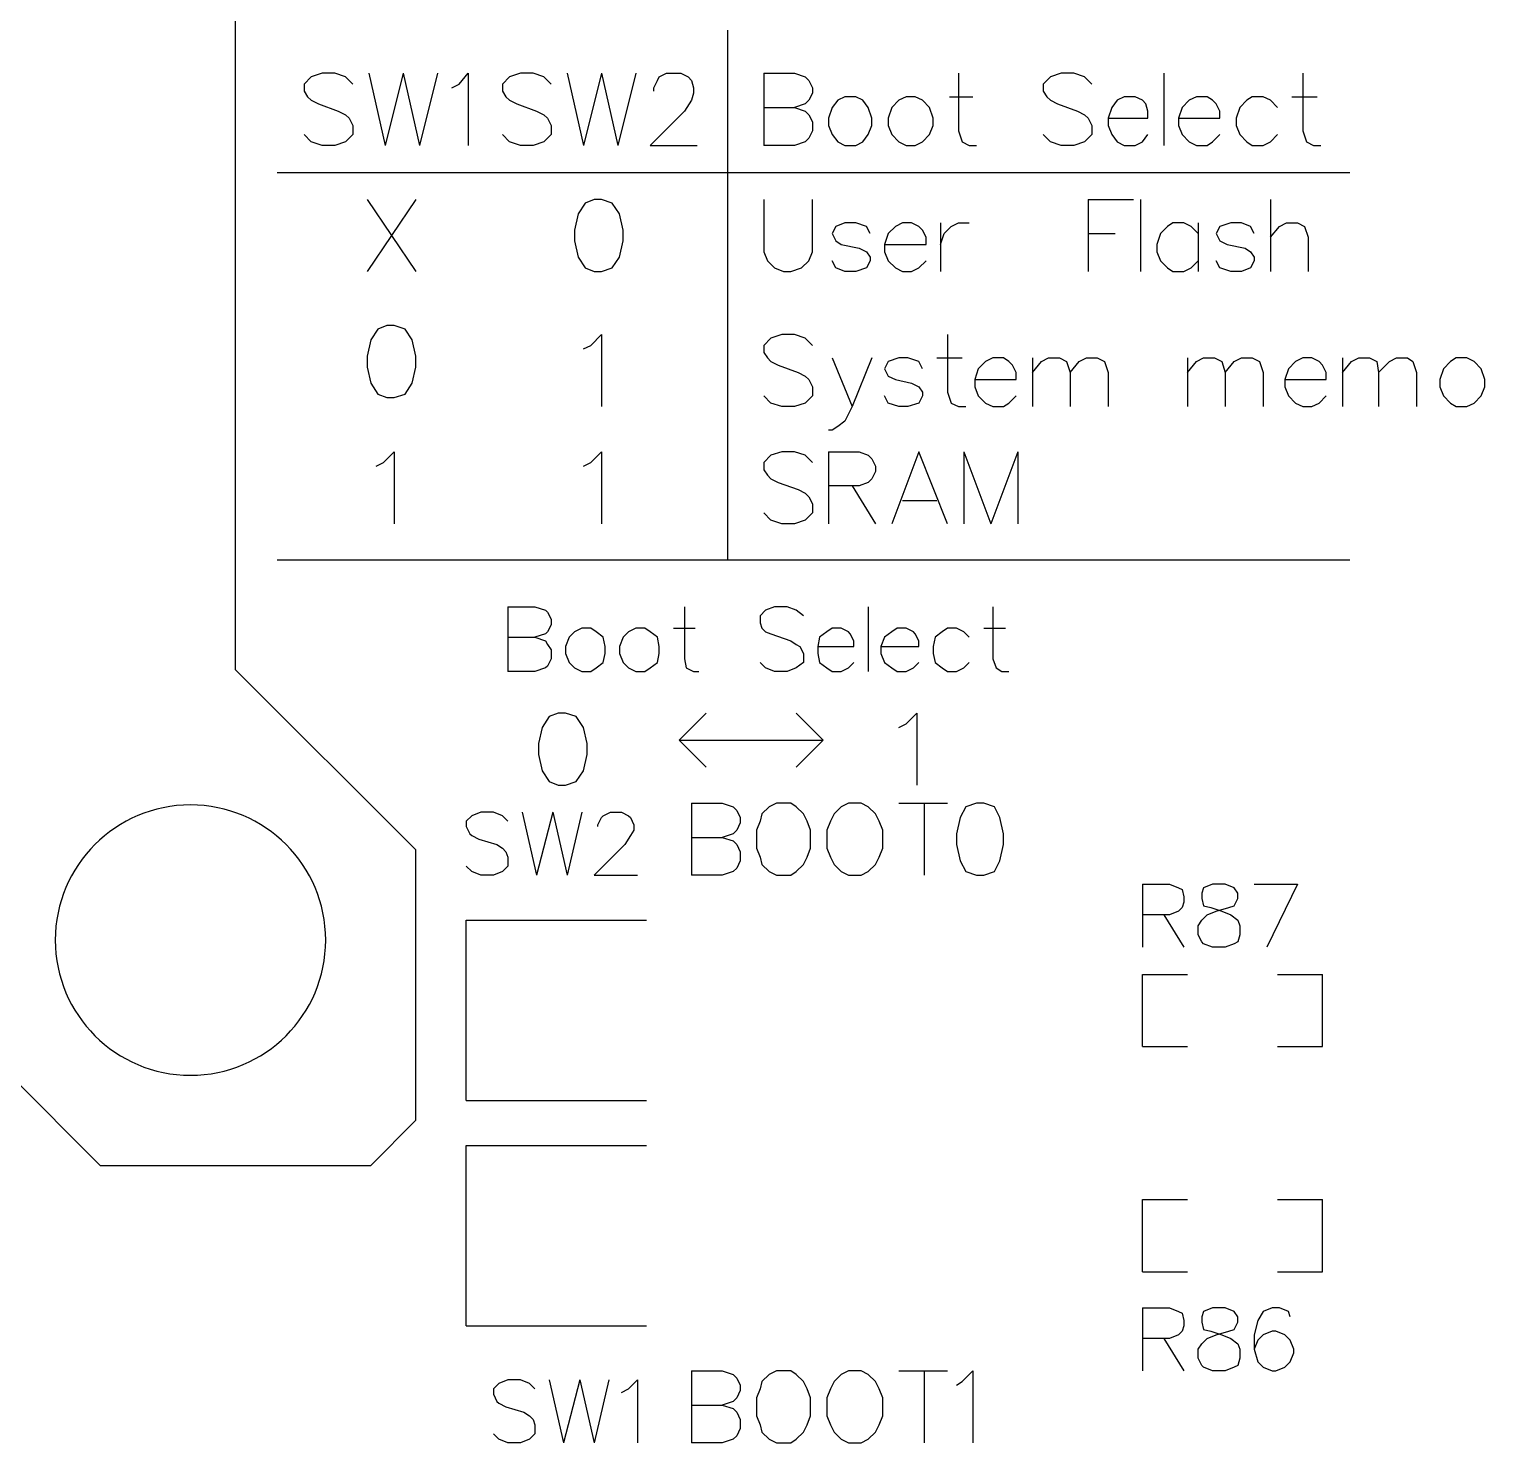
# Model space of a CAD drawing. Extents: x 38.11 to 42.78, y 50.2 to 57.
# Drawn here: x 40.632 to 41.44, y 53.785 to 54.57 of the extents above; entities that cross this region are included whole.
import ezdxf

# ---------------------------------------------------------------- set-up
doc = ezdxf.new("R2010")
doc.units = 0
doc.layers.add('gto', color=1, linetype='CONTINUOUS')

msp = doc.modelspace()

# ---------------------------------------------------------------- linework, layer by layer
at = {"layer": 'gto', "color": 1}
for points in [[(40.747, 54.214), (40.747, 54.764)], [(41.02, 54.275), (41.02, 54.569)], [(40.812, 54.539), (40.808, 54.543), (40.802, 54.545), (40.795, 54.545), (40.789, 54.543), (40.785, 54.539), (40.785, 54.535), (40.787, 54.532), (40.789, 54.53), (40.793, 54.528), (40.804, 54.524), (40.808, 54.522), (40.81, 54.52), (40.812, 54.516), (40.812, 54.511), (40.808, 54.507), (40.802, 54.505), (40.795, 54.505), (40.789, 54.507), (40.785, 54.511)], [(40.821, 54.545), (40.83, 54.505)], [(40.84, 54.545), (40.83, 54.505)], [(40.84, 54.545), (40.849, 54.505)], [(40.859, 54.545), (40.849, 54.505)], [(40.867, 54.537), (40.871, 54.539), (40.876, 54.545), (40.876, 54.505)], [(40.922, 54.539), (40.918, 54.543), (40.912, 54.545), (40.905, 54.545), (40.899, 54.543), (40.895, 54.539), (40.895, 54.535), (40.897, 54.532), (40.899, 54.53), (40.903, 54.528), (40.914, 54.524), (40.918, 54.522), (40.92, 54.52), (40.922, 54.516), (40.922, 54.511), (40.918, 54.507), (40.912, 54.505), (40.905, 54.505), (40.899, 54.507), (40.895, 54.511)], [(40.931, 54.545), (40.94, 54.505)], [(40.95, 54.545), (40.94, 54.505)], [(40.95, 54.545), (40.959, 54.505)], [(40.969, 54.545), (40.959, 54.505)], [(40.979, 54.535), (40.979, 54.537), (40.981, 54.541), (40.982, 54.543), (40.986, 54.545), (40.994, 54.545), (40.998, 54.543), (41, 54.541), (41.001, 54.537), (41.001, 54.534), (41, 54.53), (40.996, 54.524), (40.977, 54.505), (41.003, 54.505)], [(41.04, 54.545), (41.04, 54.505)], [(41.04, 54.545), (41.057, 54.545), (41.063, 54.543), (41.065, 54.541), (41.067, 54.537), (41.067, 54.534), (41.065, 54.53), (41.063, 54.528), (41.057, 54.526)], [(41.148, 54.545), (41.148, 54.513), (41.15, 54.507), (41.154, 54.505), (41.158, 54.505)], [(41.222, 54.539), (41.218, 54.543), (41.212, 54.545), (41.205, 54.545), (41.199, 54.543), (41.195, 54.539), (41.195, 54.535), (41.197, 54.532), (41.199, 54.53), (41.203, 54.528), (41.214, 54.524), (41.218, 54.522), (41.22, 54.52), (41.222, 54.516), (41.222, 54.511), (41.218, 54.507), (41.212, 54.505), (41.205, 54.505), (41.199, 54.507), (41.195, 54.511)], [(41.262, 54.545), (41.262, 54.505)], [(41.339, 54.545), (41.339, 54.513), (41.341, 54.507), (41.345, 54.505), (41.349, 54.505)], [(41.085, 54.532), (41.081, 54.53), (41.078, 54.526), (41.076, 54.52), (41.076, 54.516), (41.078, 54.511), (41.081, 54.507), (41.085, 54.505), (41.091, 54.505), (41.095, 54.507), (41.098, 54.511), (41.1, 54.516), (41.1, 54.52), (41.098, 54.526), (41.095, 54.53), (41.091, 54.532), (41.085, 54.532)], [(41.119, 54.532), (41.115, 54.53), (41.111, 54.526), (41.109, 54.52), (41.109, 54.516), (41.111, 54.511), (41.115, 54.507), (41.119, 54.505), (41.124, 54.505), (41.128, 54.507), (41.132, 54.511), (41.134, 54.516), (41.134, 54.52), (41.132, 54.526), (41.128, 54.53), (41.124, 54.532), (41.119, 54.532)], [(41.143, 54.532), (41.156, 54.532)], [(41.231, 54.52), (41.253, 54.52), (41.253, 54.524), (41.252, 54.528), (41.25, 54.53), (41.246, 54.532), (41.24, 54.532), (41.236, 54.53), (41.233, 54.526), (41.231, 54.52), (41.231, 54.516), (41.233, 54.511), (41.236, 54.507), (41.24, 54.505), (41.246, 54.505), (41.25, 54.507), (41.253, 54.511)], [(41.27, 54.52), (41.293, 54.52), (41.293, 54.524), (41.291, 54.528), (41.289, 54.53), (41.286, 54.532), (41.28, 54.532), (41.276, 54.53), (41.272, 54.526), (41.27, 54.52), (41.27, 54.516), (41.272, 54.511), (41.276, 54.507), (41.28, 54.505), (41.286, 54.505), (41.289, 54.507), (41.293, 54.511)], [(41.325, 54.526), (41.321, 54.53), (41.317, 54.532), (41.311, 54.532), (41.308, 54.53), (41.304, 54.526), (41.302, 54.52), (41.302, 54.516), (41.304, 54.511), (41.308, 54.507), (41.311, 54.505), (41.317, 54.505), (41.321, 54.507), (41.325, 54.511)], [(41.333, 54.532), (41.347, 54.532)], [(41.04, 54.526), (41.057, 54.526), (41.063, 54.524), (41.065, 54.522), (41.067, 54.518), (41.067, 54.513), (41.065, 54.509), (41.063, 54.507), (41.057, 54.505), (41.04, 54.505)], [(40.77, 54.49), (41.365, 54.49)], [(40.82, 54.475), (40.847, 54.435)], [(40.847, 54.475), (40.82, 54.435)], [(40.946, 54.475), (40.941, 54.473), (40.937, 54.467), (40.935, 54.458), (40.935, 54.452), (40.937, 54.443), (40.941, 54.437), (40.946, 54.435), (40.95, 54.435), (40.956, 54.437), (40.96, 54.443), (40.962, 54.452), (40.962, 54.458), (40.96, 54.467), (40.956, 54.473), (40.95, 54.475), (40.946, 54.475)], [(41.04, 54.475), (41.04, 54.446), (41.042, 54.441), (41.046, 54.437), (41.051, 54.435), (41.055, 54.435), (41.061, 54.437), (41.065, 54.441), (41.067, 54.446), (41.067, 54.475)], [(41.22, 54.475), (41.22, 54.435)], [(41.22, 54.475), (41.245, 54.475)], [(41.249, 54.475), (41.249, 54.435)], [(41.321, 54.475), (41.321, 54.435)], [(41.099, 54.456), (41.097, 54.46), (41.091, 54.462), (41.085, 54.462), (41.08, 54.46), (41.078, 54.456), (41.08, 54.452), (41.083, 54.45), (41.093, 54.448), (41.097, 54.446), (41.099, 54.443), (41.099, 54.441), (41.097, 54.437), (41.091, 54.435), (41.085, 54.435), (41.08, 54.437), (41.078, 54.441)], [(41.107, 54.45), (41.13, 54.45), (41.13, 54.454), (41.128, 54.458), (41.126, 54.46), (41.122, 54.462), (41.117, 54.462), (41.113, 54.46), (41.109, 54.456), (41.107, 54.45), (41.107, 54.446), (41.109, 54.441), (41.113, 54.437), (41.117, 54.435), (41.122, 54.435), (41.126, 54.437), (41.13, 54.441)], [(41.138, 54.462), (41.138, 54.435)], [(41.138, 54.45), (41.14, 54.456), (41.144, 54.46), (41.148, 54.462), (41.154, 54.462)], [(41.281, 54.456), (41.277, 54.46), (41.273, 54.462), (41.267, 54.462), (41.264, 54.46), (41.26, 54.456), (41.258, 54.45), (41.258, 54.446), (41.26, 54.441), (41.264, 54.437), (41.267, 54.435), (41.273, 54.435), (41.277, 54.437), (41.281, 54.441)], [(41.281, 54.462), (41.281, 54.435)], [(41.312, 54.456), (41.31, 54.46), (41.305, 54.462), (41.299, 54.462), (41.293, 54.46), (41.291, 54.456), (41.293, 54.452), (41.297, 54.45), (41.307, 54.448), (41.31, 54.446), (41.312, 54.443), (41.312, 54.441), (41.31, 54.437), (41.305, 54.435), (41.299, 54.435), (41.293, 54.437), (41.291, 54.441)], [(41.321, 54.454), (41.326, 54.46), (41.33, 54.462), (41.336, 54.462), (41.34, 54.46), (41.342, 54.454), (41.342, 54.435)], [(41.22, 54.456), (41.235, 54.456)], [(40.831, 54.405), (40.826, 54.403), (40.822, 54.397), (40.82, 54.388), (40.82, 54.382), (40.822, 54.373), (40.826, 54.367), (40.831, 54.365), (40.835, 54.365), (40.841, 54.367), (40.845, 54.373), (40.847, 54.382), (40.847, 54.388), (40.845, 54.397), (40.841, 54.403), (40.835, 54.405), (40.831, 54.405)], [(40.94, 54.392), (40.944, 54.394), (40.95, 54.4), (40.95, 54.36)], [(41.067, 54.394), (41.063, 54.398), (41.057, 54.4), (41.05, 54.4), (41.044, 54.398), (41.04, 54.394), (41.04, 54.39), (41.042, 54.387), (41.044, 54.385), (41.048, 54.383), (41.059, 54.379), (41.063, 54.377), (41.065, 54.375), (41.067, 54.371), (41.067, 54.366), (41.063, 54.362), (41.057, 54.36), (41.05, 54.36), (41.044, 54.362), (41.04, 54.366)], [(41.142, 54.4), (41.142, 54.368), (41.144, 54.362), (41.148, 54.36), (41.152, 54.36)], [(41.1, 54.387), (41.089, 54.36), (41.085, 54.352), (41.081, 54.349), (41.078, 54.347), (41.076, 54.347)], [(41.078, 54.387), (41.089, 54.36)], [(41.128, 54.381), (41.126, 54.385), (41.12, 54.387), (41.115, 54.387), (41.109, 54.385), (41.107, 54.381), (41.109, 54.377), (41.113, 54.375), (41.122, 54.373), (41.126, 54.371), (41.128, 54.368), (41.128, 54.366), (41.126, 54.362), (41.12, 54.36), (41.115, 54.36), (41.109, 54.362), (41.107, 54.366)], [(41.136, 54.387), (41.15, 54.387)], [(41.157, 54.375), (41.18, 54.375), (41.18, 54.379), (41.178, 54.383), (41.176, 54.385), (41.173, 54.387), (41.167, 54.387), (41.163, 54.385), (41.159, 54.381), (41.157, 54.375), (41.157, 54.371), (41.159, 54.366), (41.163, 54.362), (41.167, 54.36), (41.173, 54.36), (41.176, 54.362), (41.18, 54.366)], [(41.189, 54.387), (41.189, 54.36)], [(41.189, 54.379), (41.194, 54.385), (41.198, 54.387), (41.204, 54.387), (41.208, 54.385), (41.21, 54.379), (41.21, 54.36)], [(41.21, 54.379), (41.215, 54.385), (41.219, 54.387), (41.225, 54.387), (41.229, 54.385), (41.231, 54.379), (41.231, 54.36)], [(41.275, 54.387), (41.275, 54.36)], [(41.275, 54.379), (41.28, 54.385), (41.284, 54.387), (41.29, 54.387), (41.294, 54.385), (41.296, 54.379), (41.296, 54.36)], [(41.296, 54.379), (41.301, 54.385), (41.305, 54.387), (41.311, 54.387), (41.315, 54.385), (41.317, 54.379), (41.317, 54.36)], [(41.329, 54.375), (41.352, 54.375), (41.352, 54.379), (41.35, 54.383), (41.348, 54.385), (41.344, 54.387), (41.339, 54.387), (41.335, 54.385), (41.331, 54.381), (41.329, 54.375), (41.329, 54.371), (41.331, 54.366), (41.335, 54.362), (41.339, 54.36), (41.344, 54.36), (41.348, 54.362), (41.352, 54.366)], [(41.361, 54.387), (41.361, 54.36)], [(41.361, 54.379), (41.366, 54.385), (41.37, 54.387), (41.376, 54.387), (41.38, 54.385), (41.381, 54.379), (41.381, 54.36)], [(41.381, 54.379), (41.387, 54.385), (41.391, 54.387), (41.397, 54.387), (41.4, 54.385), (41.402, 54.379), (41.402, 54.36)], [(41.424, 54.387), (41.421, 54.385), (41.417, 54.381), (41.415, 54.375), (41.415, 54.371), (41.417, 54.366), (41.421, 54.362), (41.424, 54.36), (41.43, 54.36), (41.434, 54.362), (41.438, 54.366), (41.44, 54.371), (41.44, 54.375), (41.438, 54.381), (41.434, 54.385), (41.43, 54.387), (41.424, 54.387)], [(40.825, 54.327), (40.829, 54.329), (40.835, 54.335), (40.835, 54.295)], [(40.94, 54.327), (40.944, 54.329), (40.95, 54.335), (40.95, 54.295)], [(41.067, 54.329), (41.063, 54.333), (41.057, 54.335), (41.05, 54.335), (41.044, 54.333), (41.04, 54.329), (41.04, 54.325), (41.042, 54.322), (41.044, 54.32), (41.048, 54.318), (41.059, 54.314), (41.063, 54.312), (41.065, 54.31), (41.067, 54.306), (41.067, 54.301), (41.063, 54.297), (41.057, 54.295), (41.05, 54.295), (41.044, 54.297), (41.04, 54.301)], [(41.076, 54.335), (41.076, 54.295)], [(41.076, 54.335), (41.093, 54.335), (41.098, 54.333), (41.1, 54.331), (41.102, 54.327), (41.102, 54.324), (41.1, 54.32), (41.098, 54.318), (41.093, 54.316), (41.076, 54.316)], [(41.142, 54.295), (41.126, 54.335), (41.111, 54.295)], [(41.151, 54.335), (41.151, 54.295)], [(41.151, 54.335), (41.166, 54.295)], [(41.181, 54.335), (41.166, 54.295)], [(41.181, 54.335), (41.181, 54.295)], [(41.089, 54.316), (41.102, 54.295)], [(41.117, 54.308), (41.136, 54.308)], [(40.77, 54.275), (41.365, 54.275)], [(40.898, 54.249), (40.898, 54.213)], [(40.898, 54.249), (40.913, 54.249), (40.919, 54.247), (40.92, 54.246), (40.922, 54.242), (40.922, 54.239), (40.92, 54.235), (40.919, 54.234), (40.913, 54.232)], [(40.996, 54.249), (40.996, 54.22), (40.997, 54.215), (41.001, 54.213), (41.004, 54.213)], [(41.062, 54.244), (41.058, 54.247), (41.053, 54.249), (41.046, 54.249), (41.041, 54.247), (41.038, 54.244), (41.038, 54.24), (41.039, 54.237), (41.041, 54.235), (41.044, 54.234), (41.055, 54.23), (41.058, 54.228), (41.06, 54.227), (41.062, 54.223), (41.062, 54.218), (41.058, 54.215), (41.053, 54.213), (41.046, 54.213), (41.041, 54.215), (41.038, 54.218)], [(41.098, 54.249), (41.098, 54.213)], [(41.167, 54.249), (41.167, 54.22), (41.169, 54.215), (41.172, 54.213), (41.176, 54.213)], [(40.898, 54.232), (40.913, 54.232), (40.919, 54.23), (40.92, 54.228), (40.922, 54.225), (40.922, 54.22), (40.92, 54.216), (40.919, 54.215), (40.913, 54.213), (40.898, 54.213)], [(40.939, 54.237), (40.935, 54.235), (40.932, 54.232), (40.93, 54.227), (40.93, 54.223), (40.932, 54.218), (40.935, 54.215), (40.939, 54.213), (40.944, 54.213), (40.947, 54.215), (40.951, 54.218), (40.952, 54.223), (40.952, 54.227), (40.951, 54.232), (40.947, 54.235), (40.944, 54.237), (40.939, 54.237)], [(40.969, 54.237), (40.965, 54.235), (40.962, 54.232), (40.96, 54.227), (40.96, 54.223), (40.962, 54.218), (40.965, 54.215), (40.969, 54.213), (40.974, 54.213), (40.977, 54.215), (40.981, 54.218), (40.982, 54.223), (40.982, 54.227), (40.981, 54.232), (40.977, 54.235), (40.974, 54.237), (40.969, 54.237)], [(40.99, 54.237), (41.002, 54.237)], [(41.07, 54.227), (41.09, 54.227), (41.09, 54.23), (41.088, 54.234), (41.087, 54.235), (41.083, 54.237), (41.078, 54.237), (41.075, 54.235), (41.071, 54.232), (41.07, 54.227), (41.07, 54.223), (41.071, 54.218), (41.075, 54.215), (41.078, 54.213), (41.083, 54.213), (41.087, 54.215), (41.09, 54.218)], [(41.105, 54.227), (41.126, 54.227), (41.126, 54.23), (41.124, 54.234), (41.123, 54.235), (41.119, 54.237), (41.114, 54.237), (41.111, 54.235), (41.107, 54.232), (41.105, 54.227), (41.105, 54.223), (41.107, 54.218), (41.111, 54.215), (41.114, 54.213), (41.119, 54.213), (41.123, 54.215), (41.126, 54.218)], [(41.154, 54.232), (41.151, 54.235), (41.147, 54.237), (41.142, 54.237), (41.139, 54.235), (41.135, 54.232), (41.134, 54.227), (41.134, 54.223), (41.135, 54.218), (41.139, 54.215), (41.142, 54.213), (41.147, 54.213), (41.151, 54.215), (41.154, 54.218)], [(41.162, 54.237), (41.174, 54.237)], [(40.747, 54.214), (40.847, 54.114)], [(40.926, 54.19), (40.921, 54.188), (40.917, 54.182), (40.915, 54.173), (40.915, 54.167), (40.917, 54.158), (40.921, 54.152), (40.926, 54.15), (40.93, 54.15), (40.936, 54.152), (40.94, 54.158), (40.942, 54.167), (40.942, 54.173), (40.94, 54.182), (40.936, 54.188), (40.93, 54.19), (40.926, 54.19)], [(40.993, 54.175), (41.008, 54.19)], [(41.058, 54.19), (41.073, 54.175)], [(41.115, 54.182), (41.119, 54.184), (41.125, 54.19), (41.125, 54.15)], [(40.993, 54.175), (41.008, 54.16)], [(40.993, 54.175), (41.073, 54.175)], [(41.058, 54.16), (41.073, 54.175)], [(40.898, 54.13), (40.895, 54.133), (40.89, 54.135), (40.883, 54.135), (40.878, 54.133), (40.875, 54.13), (40.875, 54.127), (40.877, 54.123), (40.878, 54.122), (40.882, 54.12), (40.892, 54.117), (40.895, 54.115), (40.897, 54.113), (40.898, 54.11), (40.898, 54.105), (40.895, 54.102), (40.89, 54.1), (40.883, 54.1), (40.878, 54.102), (40.875, 54.105)], [(40.906, 54.135), (40.914, 54.1)], [(40.923, 54.135), (40.914, 54.1)], [(40.923, 54.135), (40.931, 54.1)], [(40.939, 54.135), (40.931, 54.1)], [(40.948, 54.127), (40.948, 54.128), (40.95, 54.132), (40.951, 54.133), (40.955, 54.135), (40.961, 54.135), (40.965, 54.133), (40.966, 54.132), (40.968, 54.128), (40.968, 54.125), (40.966, 54.122), (40.963, 54.117), (40.946, 54.1), (40.97, 54.1)], [(41, 54.14), (41, 54.1)], [(41, 54.14), (41.017, 54.14), (41.023, 54.138), (41.025, 54.136), (41.027, 54.132), (41.027, 54.129), (41.025, 54.125), (41.023, 54.123), (41.017, 54.121)], [(41.047, 54.14), (41.043, 54.138), (41.039, 54.134), (41.038, 54.13), (41.036, 54.125), (41.036, 54.115), (41.038, 54.11), (41.039, 54.106), (41.043, 54.102), (41.047, 54.1), (41.055, 54.1), (41.058, 54.102), (41.062, 54.106), (41.064, 54.11), (41.066, 54.115), (41.066, 54.125), (41.064, 54.13), (41.062, 54.134), (41.058, 54.138), (41.055, 54.14), (41.047, 54.14)], [(41.087, 54.14), (41.083, 54.138), (41.079, 54.134), (41.077, 54.13), (41.075, 54.125), (41.075, 54.115), (41.077, 54.11), (41.079, 54.106), (41.083, 54.102), (41.087, 54.1), (41.094, 54.1), (41.098, 54.102), (41.102, 54.106), (41.104, 54.11), (41.106, 54.115), (41.106, 54.125), (41.104, 54.13), (41.102, 54.134), (41.098, 54.138), (41.094, 54.14), (41.087, 54.14)], [(41.115, 54.14), (41.142, 54.14)], [(41.129, 54.14), (41.129, 54.1)], [(41.158, 54.14), (41.152, 54.138), (41.149, 54.132), (41.147, 54.123), (41.147, 54.117), (41.149, 54.108), (41.152, 54.102), (41.158, 54.1), (41.162, 54.1), (41.168, 54.102), (41.171, 54.108), (41.173, 54.117), (41.173, 54.123), (41.171, 54.132), (41.168, 54.138), (41.162, 54.14), (41.158, 54.14)], [(41, 54.121), (41.017, 54.121), (41.023, 54.119), (41.025, 54.117), (41.027, 54.113), (41.027, 54.108), (41.025, 54.104), (41.023, 54.102), (41.017, 54.1), (41, 54.1)], [(40.847, 53.964), (40.847, 54.114)], [(41.25, 54.095), (41.25, 54.06)], [(41.25, 54.095), (41.265, 54.095), (41.27, 54.093), (41.272, 54.092), (41.273, 54.088), (41.273, 54.085), (41.272, 54.082), (41.27, 54.08), (41.265, 54.078), (41.25, 54.078)], [(41.289, 54.095), (41.284, 54.093), (41.283, 54.09), (41.283, 54.087), (41.284, 54.083), (41.288, 54.082), (41.294, 54.08), (41.299, 54.078), (41.303, 54.075), (41.304, 54.072), (41.304, 54.067), (41.303, 54.063), (41.301, 54.062), (41.296, 54.06), (41.289, 54.06), (41.284, 54.062), (41.283, 54.063), (41.281, 54.067), (41.281, 54.072), (41.283, 54.075), (41.286, 54.078), (41.291, 54.08), (41.298, 54.082), (41.301, 54.083), (41.303, 54.087), (41.303, 54.09), (41.301, 54.093), (41.296, 54.095), (41.289, 54.095)], [(41.312, 54.095), (41.336, 54.095)], [(41.336, 54.095), (41.319, 54.06)], [(40.875, 54.075), (40.975, 54.075)], [(40.875, 53.975), (40.875, 54.075)], [(41.262, 54.078), (41.273, 54.06)], [(40.572, 54.039), (40.672, 53.939)], [(41.25, 54.005), (41.25, 54.045), (41.275, 54.045)], [(41.325, 54.045), (41.35, 54.045)], [(41.35, 54.005), (41.35, 54.045)], [(41.25, 54.005), (41.275, 54.005)], [(41.325, 54.005), (41.35, 54.005)], [(40.875, 53.975), (40.975, 53.975)], [(40.822, 53.939), (40.847, 53.964)], [(40.875, 53.95), (40.975, 53.95)], [(40.875, 53.85), (40.875, 53.95)], [(40.672, 53.939), (40.822, 53.939)], [(41.25, 53.88), (41.25, 53.92), (41.275, 53.92)], [(41.325, 53.92), (41.35, 53.92)], [(41.35, 53.88), (41.35, 53.92)], [(41.25, 53.88), (41.275, 53.88)], [(41.325, 53.88), (41.35, 53.88)], [(41.25, 53.86), (41.25, 53.825)], [(41.25, 53.86), (41.265, 53.86), (41.27, 53.858), (41.272, 53.857), (41.273, 53.853), (41.273, 53.85), (41.272, 53.847), (41.27, 53.845), (41.265, 53.843), (41.25, 53.843)], [(41.289, 53.86), (41.284, 53.858), (41.283, 53.855), (41.283, 53.852), (41.284, 53.848), (41.288, 53.847), (41.294, 53.845), (41.299, 53.843), (41.303, 53.84), (41.304, 53.837), (41.304, 53.832), (41.303, 53.828), (41.301, 53.827), (41.296, 53.825), (41.289, 53.825), (41.284, 53.827), (41.283, 53.828), (41.281, 53.832), (41.281, 53.837), (41.283, 53.84), (41.286, 53.843), (41.291, 53.845), (41.298, 53.847), (41.301, 53.848), (41.303, 53.852), (41.303, 53.855), (41.301, 53.858), (41.296, 53.86), (41.289, 53.86)], [(41.332, 53.855), (41.331, 53.858), (41.326, 53.86), (41.322, 53.86), (41.317, 53.858), (41.314, 53.853), (41.312, 53.845), (41.312, 53.837), (41.314, 53.83), (41.317, 53.827), (41.322, 53.825), (41.324, 53.825), (41.329, 53.827), (41.332, 53.83), (41.334, 53.835), (41.334, 53.837), (41.332, 53.842), (41.329, 53.845), (41.324, 53.847), (41.322, 53.847), (41.317, 53.845), (41.314, 53.842), (41.312, 53.837)], [(40.875, 53.85), (40.975, 53.85)], [(41.262, 53.843), (41.273, 53.825)], [(40.913, 53.815), (40.91, 53.818), (40.905, 53.82), (40.898, 53.82), (40.893, 53.818), (40.89, 53.815), (40.89, 53.812), (40.892, 53.808), (40.893, 53.807), (40.897, 53.805), (40.907, 53.802), (40.91, 53.8), (40.912, 53.798), (40.913, 53.795), (40.913, 53.79), (40.91, 53.787), (40.905, 53.785), (40.898, 53.785), (40.893, 53.787), (40.89, 53.79)], [(40.921, 53.82), (40.929, 53.785)], [(40.938, 53.82), (40.929, 53.785)], [(40.938, 53.82), (40.946, 53.785)], [(40.954, 53.82), (40.946, 53.785)], [(40.961, 53.813), (40.965, 53.815), (40.97, 53.82), (40.97, 53.785)], [(41, 53.825), (41, 53.785)], [(41, 53.825), (41.017, 53.825), (41.023, 53.823), (41.025, 53.821), (41.027, 53.817), (41.027, 53.814), (41.025, 53.81), (41.023, 53.808), (41.017, 53.806)], [(41.047, 53.825), (41.043, 53.823), (41.039, 53.819), (41.038, 53.815), (41.036, 53.81), (41.036, 53.8), (41.038, 53.795), (41.039, 53.791), (41.043, 53.787), (41.047, 53.785), (41.055, 53.785), (41.058, 53.787), (41.062, 53.791), (41.064, 53.795), (41.066, 53.8), (41.066, 53.81), (41.064, 53.815), (41.062, 53.819), (41.058, 53.823), (41.055, 53.825), (41.047, 53.825)], [(41.087, 53.825), (41.083, 53.823), (41.079, 53.819), (41.077, 53.815), (41.075, 53.81), (41.075, 53.8), (41.077, 53.795), (41.079, 53.791), (41.083, 53.787), (41.087, 53.785), (41.094, 53.785), (41.098, 53.787), (41.102, 53.791), (41.104, 53.795), (41.106, 53.8), (41.106, 53.81), (41.104, 53.815), (41.102, 53.819), (41.098, 53.823), (41.094, 53.825), (41.087, 53.825)], [(41.115, 53.825), (41.142, 53.825)], [(41.129, 53.825), (41.129, 53.785)], [(41.147, 53.817), (41.15, 53.819), (41.156, 53.825), (41.156, 53.785)], [(41, 53.806), (41.017, 53.806), (41.023, 53.804), (41.025, 53.802), (41.027, 53.798), (41.027, 53.793), (41.025, 53.789), (41.023, 53.787), (41.017, 53.785), (41, 53.785)]]:
    msp.add_lwpolyline(points, dxfattribs=at)
msp.add_lwpolyline([(40.797, 54.064), (40.797, 54.064, 1), (40.647, 54.064), (40.647, 54.064), (40.647, 54.064, 1), (40.797, 54.064), (40.797, 54.064)], format="xyb", dxfattribs=at)

doc.saveas('drawing.dxf')
